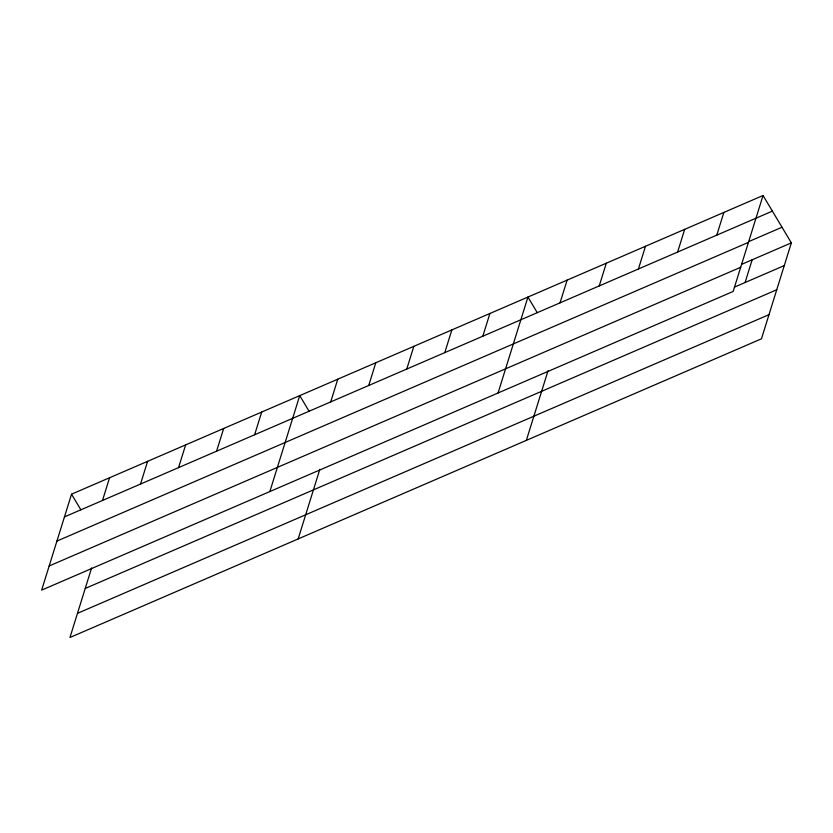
<?xml version="1.0" encoding="UTF-8"?>
<svg xmlns="http://www.w3.org/2000/svg" width="833" height="833" viewBox="0 0 833 833"><rect width="100%" height="100%" fill="white"/><g stroke="black" fill="none" stroke-linecap="round" stroke-linejoin="round"><path stroke-width="1.25" d="M71.534 494.188L41.65 590.128L733.165 291.435L763.049 195.495L71.534 494.188L80.874 509.817M102.49 500.477L109.571 477.757M91.63 567.908L69.951 637.505L761.466 338.812L791.35 242.872L763.049 195.495M140.527 484.046L147.597 461.326M178.554 467.625L185.634 444.895M216.59 451.194L223.671 428.474M254.627 434.764L261.697 412.043M269.85 491.564L299.734 395.613L309.074 411.252M330.691 401.912L337.771 379.192M298.152 538.941L319.83 469.343M368.727 385.481L375.798 362.761M406.764 369.05L413.834 346.33M444.791 352.619L451.871 329.899M482.828 336.199L489.898 313.479M498.051 392.999L527.935 297.048L537.275 312.677M560.047 302.837L567.127 280.117M526.352 440.376L548.031 370.768M599.229 285.917L606.309 263.197M638.422 268.986L645.492 246.266M677.604 252.066L684.684 229.346M716.786 235.135L723.867 212.415M745.087 282.512L752.168 259.792M64.453 516.908L772.389 211.124M748.763 241.591L782.01 227.232M56.936 541.065L748.45 242.372M741.474 264.415L791.35 242.872M49.178 565.971L740.693 267.278M734.404 287.135L784.27 265.592M85.226 588.452L776.752 289.749M77.469 613.348L768.994 314.655"/></g></svg>
